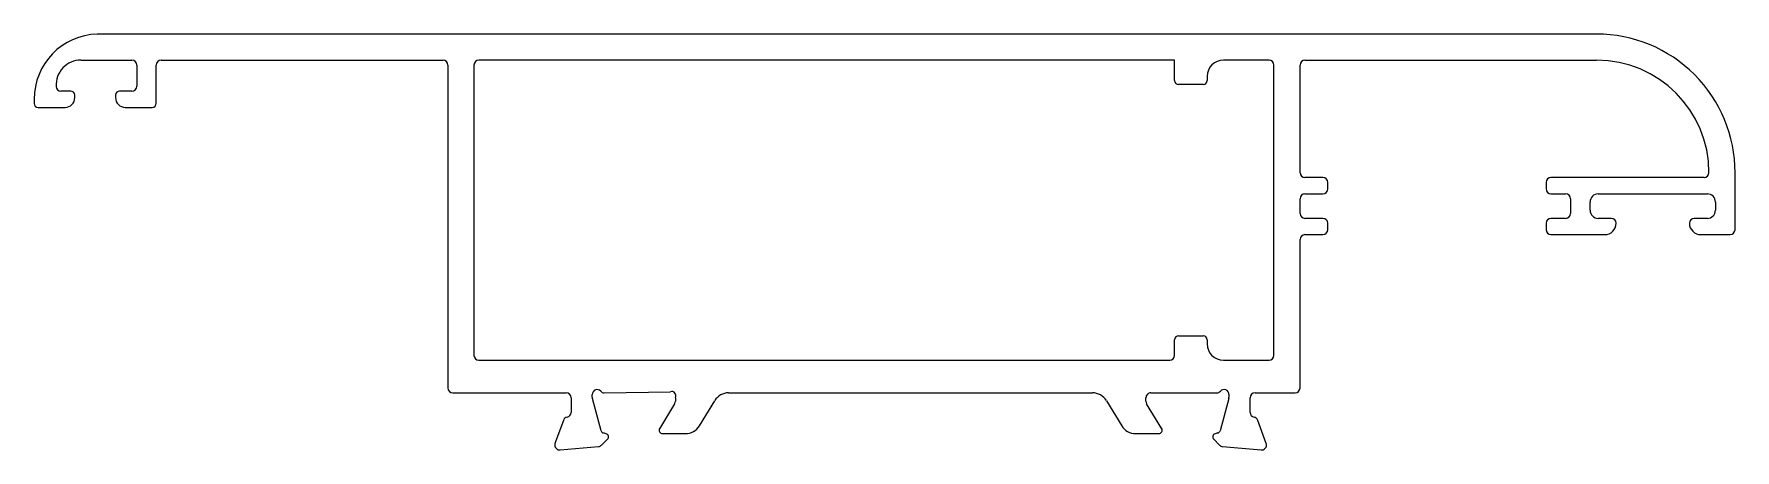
# Model space of a CAD drawing. Extents: x 411 to 516, y 779 to 804.
import ezdxf

# ---------------------------------------------------------------- set-up
doc = ezdxf.new("R2010")
doc.units = 0
doc.layers.add('DIMENSION', color=7, linetype='CONTINUOUS')

msp = doc.modelspace()

# ---------------------------------------------------------------- linework, layer by layer
at = {"layer": 'DIMENSION', "color": 0, "linetype": 'BYBLOCK'}
for p, q in [((507.23, 804.37), (415.2, 804.37)), ((414.21, 802.77), (417.33, 802.77)), ((417.63, 802.47), (417.63, 801.17)), ((418.83, 800.12), (418.83, 802.47)), ((419.13, 802.77), (436.43, 802.77)), ((436.73, 802.47), (436.73, 782.67)), ((438.33, 802.47), (438.33, 784.67)), ((481.33, 802.77), (438.63, 802.77)), ((481.33, 801.52), (481.33, 802.77)), ((487.13, 802.77), (484.33, 802.77)), ((487.43, 784.67), (487.43, 802.47)), ((489.03, 795.87), (489.03, 802.47)), ((489.33, 802.77), (507.23, 802.77)), ((413.58, 800.87), (412.98, 800.87)), ((417.33, 800.87), (416.58, 800.87)), ((483.08, 801.27), (481.58, 801.27)), ((483.33, 801.77), (483.33, 801.52)), ((411.33, 800.37), (411.33, 800.12)), ((411.58, 799.87), (413.23, 799.87)), ((413.83, 800.47), (413.83, 800.62)), ((416.33, 800.62), (416.33, 800.47)), ((416.93, 799.87), (418.58, 799.87)), ((490.43, 795.57), (489.33, 795.57)), ((513.83, 795.57), (504.43, 795.57)), ((515.73, 792.37), (515.73, 795.87)), ((489.33, 794.57), (490.43, 794.57)), ((490.73, 794.87), (490.73, 795.27)), ((504.13, 795.27), (504.13, 794.87)), ((504.43, 794.57), (505.33, 794.57)), ((507.33, 794.57), (514.03, 794.57)), ((489.03, 793.37), (489.03, 794.27)), ((505.63, 794.27), (505.63, 793.37)), ((506.83, 793.57), (506.83, 794.07)), ((514.53, 794.07), (514.53, 793.57)), ((490.43, 793.07), (489.33, 793.07)), ((490.73, 792.37), (490.73, 792.77)), ((504.13, 792.77), (504.13, 792.37)), ((505.33, 793.07), (504.43, 793.07)), ((508.13, 793.07), (507.33, 793.07)), ((514.03, 793.07), (513.23, 793.07)), ((489.03, 782.67), (489.03, 791.77)), ((489.33, 792.07), (490.43, 792.07)), ((504.43, 792.07), (507.73, 792.07)), ((513.63, 792.07), (515.43, 792.07)), ((481.33, 784.67), (481.33, 785.62)), ((481.58, 785.87), (483.08, 785.87)), ((483.33, 785.62), (483.33, 785.37)), ((438.63, 784.37), (481.03, 784.37)), ((484.33, 784.37), (487.13, 784.37)), ((437.03, 782.37), (443.99, 782.37)), ((444.29, 782.07), (444.29, 781.17)), ((445.59, 782.11), (445.59, 782.27)), ((446.13, 780.05), (445.6, 782.03)), ((446.33, 782.37), (450.39, 782.44)), ((450.69, 782.07), (450.69, 781.85)), ((453.96, 782.37), (476.29, 782.37)), ((479.57, 781.85), (479.57, 782.07)), ((479.87, 782.37), (483.92, 782.37)), ((484.66, 782.03), (484.13, 780.05)), ((484.67, 782.27), (484.67, 782.11)), ((485.97, 781.17), (485.97, 782.07)), ((486.27, 782.37), (488.73, 782.37)), ((450.64, 781.69), (449.72, 780.17)), ((452.17, 780.35), (453.11, 781.89)), ((477.15, 781.89), (478.09, 780.35)), ((480.54, 780.17), (479.61, 781.69)), ((443.82, 780.68), (443.3, 779.27)), ((446.44, 779.86), (446.27, 779.91)), ((483.98, 779.91), (483.82, 779.86)), ((486.95, 779.27), (486.44, 780.68)), ((443.61, 778.87), (445.98, 779.08)), ((446.16, 779.16), (446.53, 779.53)), ((449.89, 779.87), (451.31, 779.87)), ((478.94, 779.87), (480.37, 779.87)), ((483.73, 779.53), (484.09, 779.16)), ((484.28, 779.08), (486.64, 778.87))]:
    msp.add_line(p, q, dxfattribs=at)
for centre, radius, start, end in [((415.33, 800.37), 4, 91.7483, 180), ((507.23, 795.87), 8.5, 359.9999, 90.0001), ((414.21, 801.24), 1.53, 90, 183.3152), ((417.33, 802.47), 0.3, 0, 90), ((419.13, 802.47), 0.3, 90, 180), ((436.43, 802.47), 0.3, 360, 90), ((438.63, 802.47), 0.3, 90, 180), ((484.33, 801.77), 1, 90, 180), ((487.13, 802.47), 0.3, 0, 90), ((489.33, 802.47), 0.3, 90, 180), ((507.23, 795.87), 6.9, 360, 90), ((412.98, 801.17), 0.3, 183.3152, 270), ((413.58, 800.62), 0.25, 0, 90), ((416.58, 800.62), 0.25, 90, 180), ((417.33, 801.17), 0.3, 270, 0), ((481.58, 801.52), 0.25, 180, 270), ((483.08, 801.52), 0.25, 270, 0), ((411.58, 800.12), 0.25, 180, 270), ((413.23, 800.47), 0.6, 270, 0), ((416.93, 800.47), 0.6, 180, 270), ((418.58, 800.12), 0.25, 270, 360), ((489.33, 795.87), 0.3, 180, 270), ((490.43, 795.27), 0.3, 360, 90), ((504.43, 795.27), 0.3, 90, 180), ((513.83, 795.87), 0.3, 270, 360), ((489.33, 794.27), 0.3, 90, 180), ((490.43, 794.87), 0.3, 270, 360), ((504.43, 794.87), 0.3, 180, 270), ((505.33, 794.27), 0.3, 360, 90), ((507.33, 794.07), 0.5, 90, 180), ((514.03, 794.07), 0.5, 360, 90), ((507.33, 793.57), 0.5, 180, 270), ((514.03, 793.57), 0.5, 270, 360), ((489.33, 793.37), 0.3, 180, 270), ((490.43, 792.77), 0.3, 0, 90), ((504.43, 792.77), 0.3, 90, 180), ((505.33, 793.37), 0.3, 270, 360), ((507.73, 792.77), 0.7, 270, 360), ((508.13, 792.77), 0.3, 360, 90), ((513.23, 792.77), 0.3, 90, 180), ((513.63, 792.77), 0.7, 180, 270), ((489.33, 791.77), 0.3, 90, 180), ((490.43, 792.37), 0.3, 270, 0), ((504.43, 792.37), 0.3, 180, 270), ((515.43, 792.37), 0.3, 270, 0), ((481.58, 785.62), 0.25, 90, 180), ((483.08, 785.62), 0.25, 0, 90), ((484.33, 785.37), 1, 180, 270), ((438.63, 784.67), 0.3, 180, 270), ((481.03, 784.67), 0.3, 270, 360), ((487.13, 784.67), 0.3, 270, 360), ((437.03, 782.67), 0.3, 180, 270), ((443.99, 782.07), 0.3, 0, 90), ((445.89, 782.27), 0.3, 41.8103, 180), ((445.89, 782.11), 0.3, 180, 195), ((446.33, 782.67), 0.3, 221.8103, 270), ((450.47, 782.2), 0.254, 330.1741, 108.1563), ((453.96, 781.37), 1, 90, 148.6045), ((476.29, 781.37), 1, 31.3955, 90), ((479.87, 782.07), 0.299, 89.9014, 180.0986), ((483.92, 782.67), 0.3, 270, 318.1897), ((484.37, 782.27), 0.3, 360, 138.1897), ((484.37, 782.11), 0.3, 345, 360), ((486.27, 782.07), 0.3, 90, 180), ((488.73, 782.67), 0.3, 270, 0), ((443.99, 781.17), 0.3, 280.9043, 0), ((450.39, 781.85), 0.3, 328.6045, 360), ((479.87, 781.85), 0.3, 180, 211.3955), ((486.27, 781.17), 0.3, 180, 259.0957), ((444.1, 780.58), 0.3, 100.9043, 160), ((446.32, 780.1), 0.2, 195, 255), ((449.89, 780.07), 0.2, 148.6045, 270), ((451.31, 780.87), 1, 270, 328.6045), ((478.94, 780.87), 1, 211.3955, 270), ((480.37, 780.07), 0.2, 270, 31.3955), ((483.93, 780.1), 0.2, 285, 345), ((486.15, 780.58), 0.3, 20, 79.0957), ((443.57, 779.17), 0.281, 159.7197, 180.664), ((443.59, 779.17), 0.3, 180, 275), ((445.95, 779.38), 0.3, 275, 315), ((446.39, 779.67), 0.2, 315, 75), ((483.87, 779.67), 0.2, 105, 225), ((484.3, 779.38), 0.3, 225, 265), ((486.67, 779.17), 0.3, 265, 360), ((486.69, 779.17), 0.281, 359.336, 20.2803)]:
    msp.add_arc(centre, radius, start, end, dxfattribs=at)

doc.saveas('drawing.dxf')
